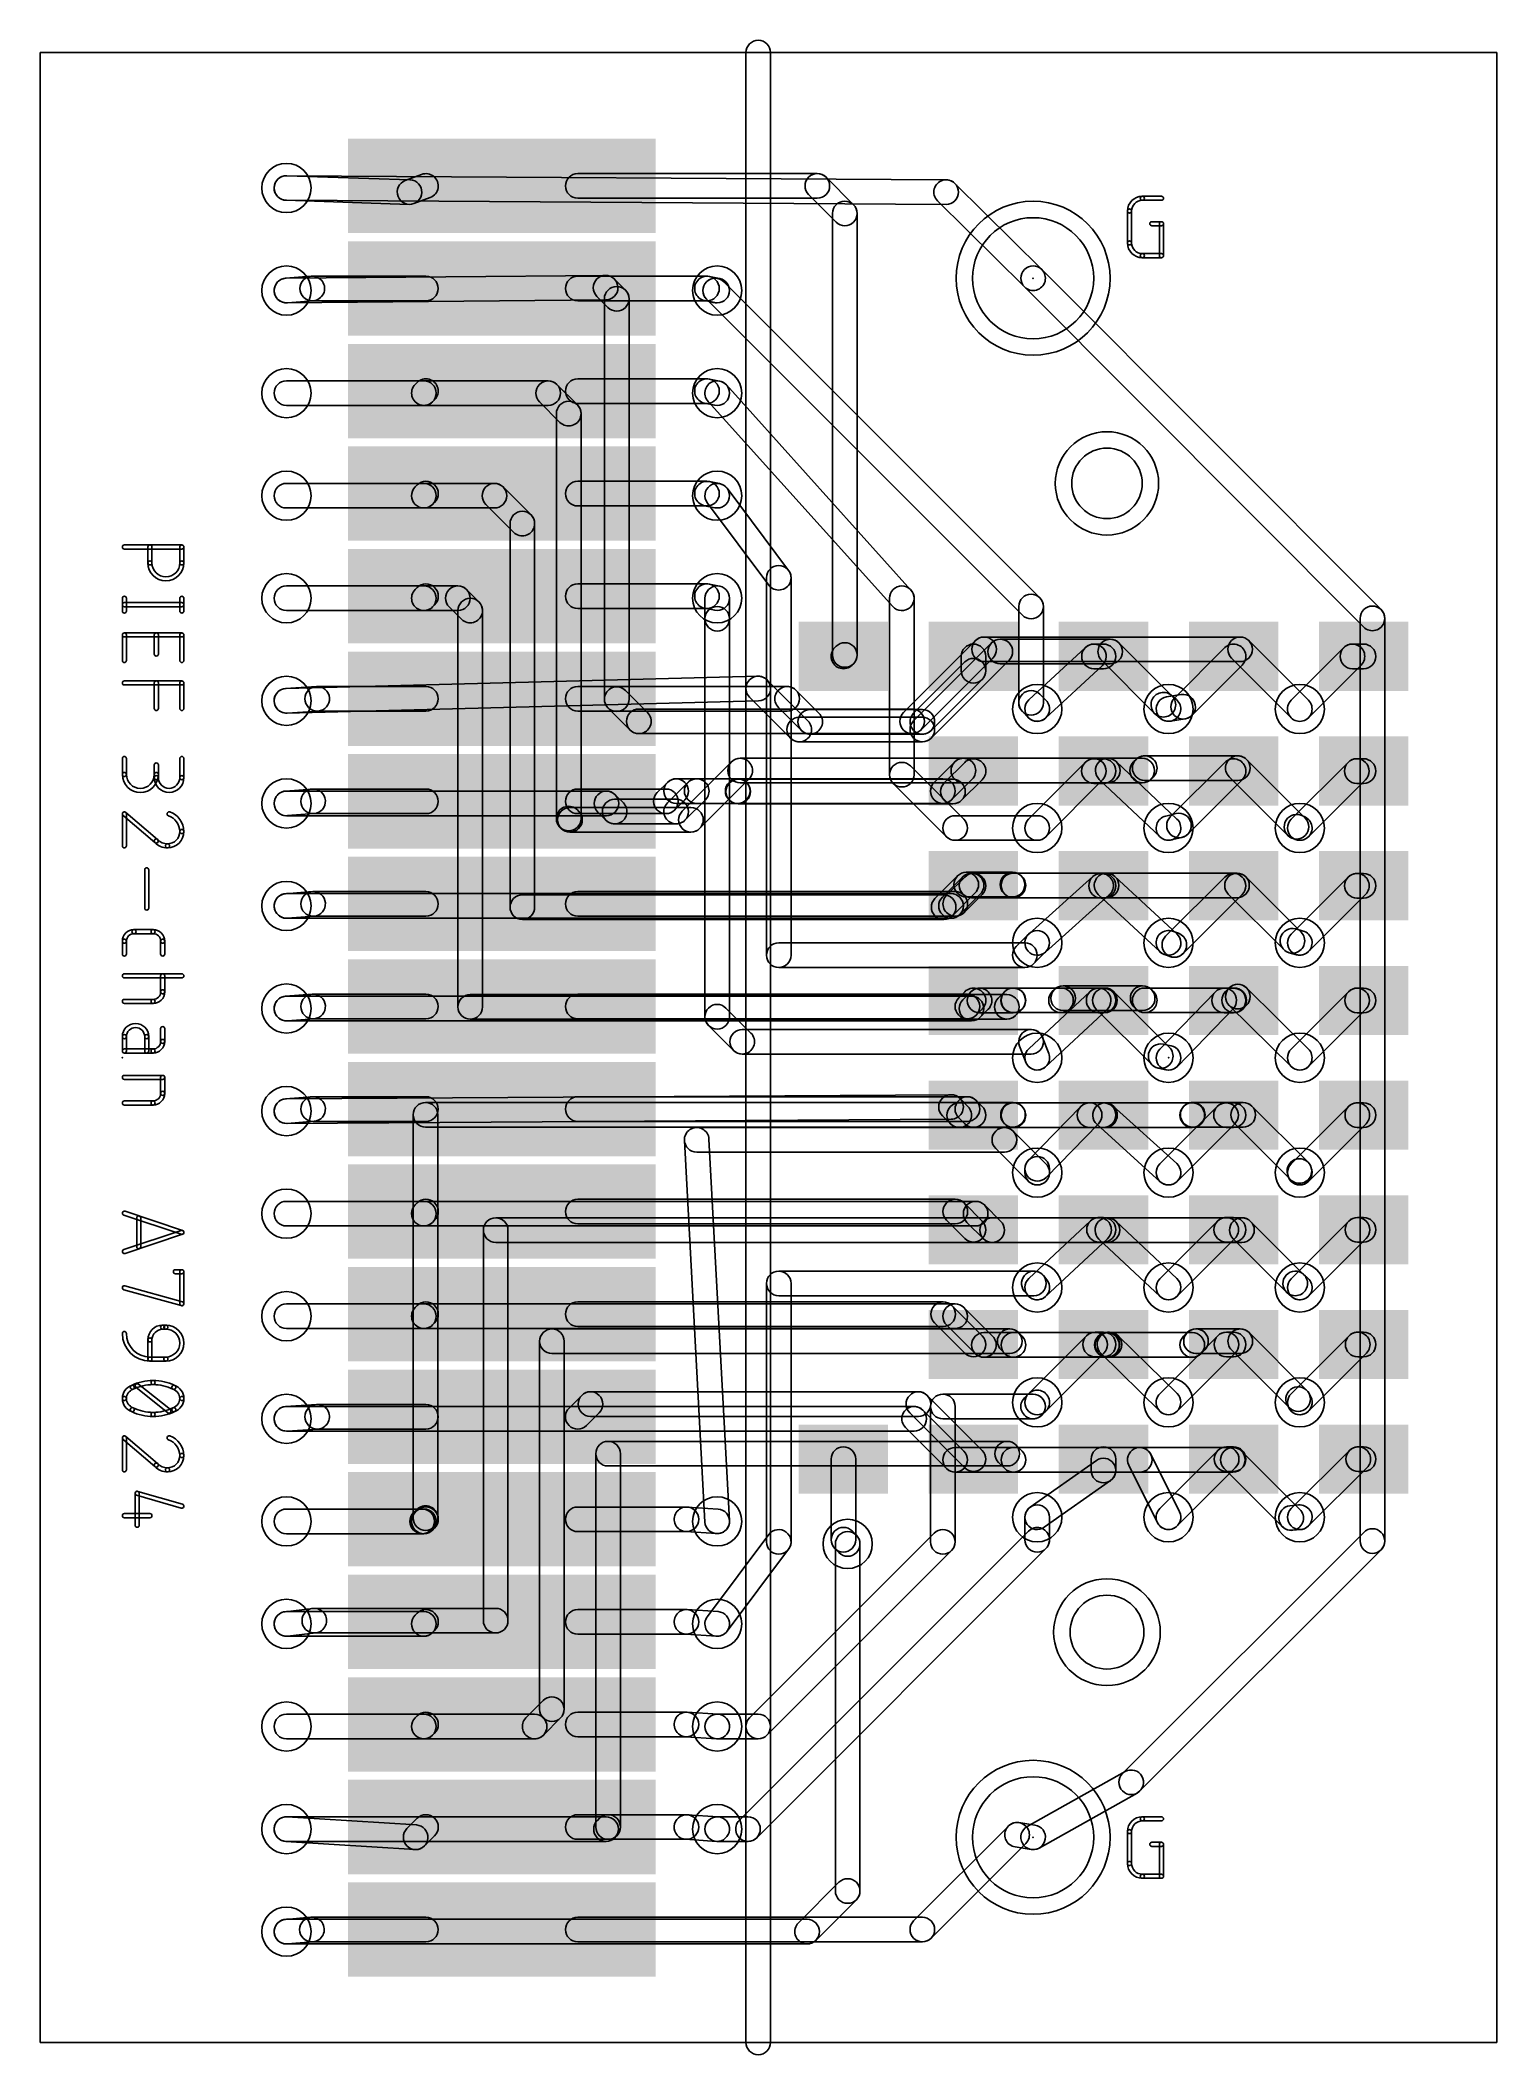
# Model space of a CAD drawing. Extents: x 0 to 9, y -0.1 to 12.4.
import ezdxf

# ---------------------------------------------------------------- set-up
doc = ezdxf.new("R2010")
doc.units = 0
for name, color, linetype in [('1', 12, 'CONTINUOUS'), ('15', 30, 'CONTINUOUS'), ('16', 132, 'CONTINUOUS'), ('17', 110, 'CONTINUOUS'), ('18', 110, 'CONTINUOUS'), ('2', 41, 'CONTINUOUS'), ('20', 31, 'CONTINUOUS'), ('21', 253, 'CONTINUOUS'), ('23', 53, 'CONTINUOUS'), ('29', 253, 'CONTINUOUS')]:
    doc.layers.add(name, color=color, linetype=linetype)

# ---------------------------------------------------------------- blocks, each defined once
blk = doc.blocks.new('RECT')
blk.add_solid([(-0.5, -0.5), (0.5, -0.5), (-0.5, 0.5), (0.5, 0.5)])
blk = doc.blocks.new('ROUNDP')
blk.add_circle((0, 0), 0.5)
blk = doc.blocks.new('ROUNDV')
blk.add_circle((0, 0), 0.5)

msp = doc.modelspace()

# ---------------------------------------------------------------- linework, layer by layer
at = {"layer": '1'}
for points in [[(2.2885, 11.5316), (1.5265, 11.557, 1), (1.5215, 11.4046), (2.2835, 11.3792, 1)], [(2.3608, 11.5648), (2.2592, 11.5267, 1), (2.3128, 11.3841), (2.4144, 11.4222, 1)], [(3.3274, 11.4173), (4.8108, 11.4173, 1), (4.8108, 11.5697), (3.3274, 11.5697, 1)], [(4.7569, 11.4396), (4.9271, 11.2694, 1), (5.0348, 11.3772), (4.8646, 11.5474, 1)], [(4.9047, 11.3233), (4.9047, 8.5894, 1), (5.0571, 8.5894), (5.0571, 11.3233, 1)], [(1.678, 10.9345), (1.518, 10.9218, 1), (1.53, 10.7698), (1.6901, 10.7825, 1)], [(2.3876, 10.9347), (1.684, 10.9347, 1), (1.684, 10.7823), (2.3876, 10.7823, 1)], [(3.3274, 10.7823), (4.1275, 10.7823, 1), (4.1275, 10.9347), (3.3274, 10.9347, 1)], [(4.1126, 10.7838), (4.1761, 10.7711, 1), (4.2059, 10.9205), (4.1424, 10.9332, 1)], [(2.3749, 10.287), (1.524, 10.287, 1), (1.524, 10.1346), (2.3749, 10.1346, 1)], [(2.3337, 10.2774), (2.321, 10.2647, 1), (2.4288, 10.1569), (2.4415, 10.1696, 1)], [(3.3274, 10.1473), (4.1275, 10.1473, 1), (4.1275, 10.2997), (3.3274, 10.2997, 1)], [(4.1126, 10.1488), (4.1761, 10.1361, 1), (4.2059, 10.2855), (4.1424, 10.2982, 1)], [(2.3749, 9.652), (1.524, 9.652, 1), (1.524, 9.4996), (2.3749, 9.4996, 1)], [(2.3337, 9.6424), (2.321, 9.6297, 1), (2.4288, 9.5219), (2.4415, 9.5346, 1)], [(3.3274, 9.5123), (4.1275, 9.5123, 1), (4.1275, 9.6647), (3.3274, 9.6647, 1)], [(4.1126, 9.5138), (4.1761, 9.5011, 1), (4.2059, 9.6505), (4.1424, 9.6632, 1)], [(2.3749, 9.017), (1.524, 9.017, 1), (1.524, 8.8646), (2.3749, 8.8646, 1)], [(2.3337, 9.0074), (2.321, 8.9947, 1), (2.4288, 8.8869), (2.4415, 8.8996, 1)], [(3.3274, 8.8773), (4.1275, 8.8773, 1), (4.1275, 9.0297), (3.3274, 9.0297, 1)], [(4.1126, 8.8788), (4.1761, 8.8661, 1), (4.2059, 9.0155), (4.1424, 9.0282, 1)], [(4.9271, 8.6433), (4.9186, 8.6349, 1), (5.0264, 8.5271), (5.0348, 8.5356, 1)], [(5.8537, 8.4923), (5.8537, 8.581, 1), (5.7013, 8.581), (5.7013, 8.4923, 1)], [(6.224, 8.1991), (6.5754, 8.5251, 1), (6.4718, 8.6369), (6.1204, 8.3109, 1)], [(6.5236, 8.5048), (6.5825, 8.5048, 1), (6.5825, 8.6572), (6.5236, 8.6572, 1)], [(7.1294, 8.2152), (7.4414, 8.5271, 1), (7.3336, 8.6349), (7.0217, 8.3229, 1)], [(7.8517, 8.2011), (8.1777, 8.5271, 1), (8.0699, 8.6349), (7.7439, 8.3089, 1)], [(8.1238, 8.5048), (8.1925, 8.5048, 1), (8.1925, 8.6572), (8.1238, 8.6572, 1)], [(5.5149, 8.1219), (5.8314, 8.4384, 1), (5.7236, 8.5462), (5.4071, 8.2297, 1)], [(1.7094, 8.3945), (1.5189, 8.3818, 1), (1.5291, 8.2298), (1.7196, 8.2425, 1)], [(2.3876, 8.3947), (1.7145, 8.3947, 1), (1.7145, 8.2423), (2.3876, 8.2423, 1)], [(3.3274, 8.2423), (4.6242, 8.2423, 1), (4.6242, 8.3947), (3.3274, 8.3947, 1)], [(4.5703, 8.2646), (4.713, 8.1219, 1), (4.8208, 8.2297), (4.6781, 8.3724, 1)], [(4.7669, 8.0996), (5.461, 8.0996, 1), (5.461, 8.252), (4.7669, 8.252, 1)], [(6.9967, 8.1797), (7.0872, 8.1937, 1), (7.0639, 8.3443), (6.9733, 8.3303, 1)], [(5.7236, 7.9249), (5.5966, 7.7979, 1), (5.7044, 7.6901), (5.8314, 7.8171, 1)], [(6.2262, 7.4646), (6.5771, 7.8172, 1), (6.4691, 7.9248), (6.1182, 7.5722, 1)], [(6.5231, 7.7948), (6.5825, 7.7948, 1), (6.5825, 7.9472), (6.5231, 7.9472, 1)], [(7.104, 7.4798), (7.4414, 7.8171, 1), (7.3336, 7.9249), (6.9963, 7.5875, 1)], [(7.8517, 7.4645), (8.2043, 7.8171, 1), (8.0965, 7.9249), (7.7439, 7.5723, 1)], [(8.1504, 7.7948), (8.1925, 7.7948, 1), (8.1925, 7.9472), (8.1504, 7.9472, 1)], [(1.6833, 7.7595), (1.5182, 7.7468, 1), (1.5298, 7.5948), (1.6949, 7.6075, 1)], [(2.3876, 7.7597), (1.6891, 7.7597, 1), (1.6891, 7.6073), (2.3876, 7.6073, 1)], [(3.8735, 7.7597), (3.3274, 7.7597, 1), (3.3274, 7.6073), (3.8735, 7.6073, 1)], [(3.8831, 7.8009), (3.8196, 7.7374, 1), (3.9274, 7.6296), (3.9909, 7.6931, 1)], [(4.318, 7.8232), (3.937, 7.8232, 1), (3.937, 7.6708), (4.318, 7.6708, 1)], [(4.3749, 7.7979), (4.3719, 7.8009, 1), (4.2641, 7.6931), (4.2671, 7.6901, 1)], [(5.6505, 7.8202), (4.321, 7.8202, 1), (4.321, 7.6678), (5.6505, 7.6678, 1)], [(7.0024, 7.4442), (7.0675, 7.4594, 1), (7.0328, 7.6078), (6.9676, 7.5926, 1)], [(5.7236, 7.2149), (5.6111, 7.1024, 1), (5.7189, 6.9946), (5.8314, 7.1071, 1)], [(6.223, 6.7504), (6.6184, 7.1042, 1), (6.5168, 7.2178), (6.1214, 6.864, 1)], [(6.5676, 7.0848), (6.5825, 7.0848, 1), (6.5825, 7.2372), (6.5676, 7.2372, 1)], [(7.0749, 6.7406), (7.4414, 7.1071, 1), (7.3336, 7.2149), (6.9671, 6.8484, 1)], [(7.8517, 6.7533), (8.2055, 7.1071, 1), (8.0977, 7.2149), (7.7439, 6.8611, 1)], [(8.1516, 7.0848), (8.1925, 7.0848, 1), (8.1925, 7.2372), (8.1516, 7.2372, 1)], [(1.6833, 7.1245), (1.5182, 7.1118, 1), (1.5298, 6.9598), (1.6949, 6.9725, 1)], [(2.3876, 7.1247), (1.6891, 7.1247, 1), (1.6891, 6.9723), (2.3876, 6.9723, 1)], [(5.665, 7.1247), (3.3274, 7.1247, 1), (3.3274, 6.9723), (5.665, 6.9723, 1)], [(6.9596, 6.7353), (6.9956, 6.7226, 1), (7.0464, 6.8664), (7.0104, 6.8791, 1)], [(1.6833, 6.4895), (1.5182, 6.4768, 1), (1.5298, 6.3248), (1.6949, 6.3375, 1)], [(2.3876, 6.4897), (1.6891, 6.4897, 1), (1.6891, 6.3373), (2.3876, 6.3373, 1)], [(3.3274, 6.3373), (5.74, 6.3373, 1), (5.74, 6.4897), (3.3274, 6.4897, 1)], [(5.7939, 6.3596), (5.8314, 6.3971, 1), (5.7236, 6.5049), (5.6861, 6.4674, 1)], [(6.2242, 6.0403), (6.6046, 6.3953, 1), (6.5006, 6.5067), (6.1202, 6.1517, 1)], [(6.5526, 6.3748), (6.5825, 6.3748, 1), (6.5825, 6.5272), (6.5526, 6.5272, 1)], [(7.0397, 6.0429), (7.3845, 6.3979, 1), (7.2752, 6.5041), (6.9303, 6.1491, 1)], [(7.3298, 6.3748), (7.3875, 6.3748, 1), (7.3875, 6.5272), (7.3298, 6.5272, 1)], [(7.8517, 6.0421), (8.2067, 6.3971, 1), (8.0989, 6.5049), (7.7439, 6.1499, 1)], [(8.1528, 6.3748), (8.1925, 6.3748, 1), (8.1925, 6.5272), (8.1528, 6.5272, 1)], [(1.6833, 5.8545), (1.5182, 5.8418, 1), (1.5298, 5.6898), (1.6949, 5.7025, 1)], [(2.3876, 5.8547), (1.6891, 5.8547, 1), (1.6891, 5.7023), (2.3876, 5.7023, 1)], [(3.3274, 5.7023), (5.74, 5.7023, 1), (5.74, 5.8547), (3.3274, 5.8547, 1)], [(5.6861, 5.7246), (5.7236, 5.6871, 1), (5.8314, 5.7949), (5.7939, 5.8324, 1)], [(6.4421, 5.7942), (6.1177, 5.4617, 1), (6.2267, 5.3552), (6.5512, 5.6878, 1)], [(6.4967, 5.6648), (6.5825, 5.6648, 1), (6.5825, 5.8172), (6.4967, 5.8172, 1)], [(7.0389, 5.3309), (7.3951, 5.6871, 1), (7.2873, 5.7949), (6.9311, 5.4387, 1)], [(7.3412, 5.6648), (7.3875, 5.6648, 1), (7.3875, 5.8172), (7.3412, 5.8172, 1)], [(7.8517, 5.3309), (8.2079, 5.6871, 1), (8.1001, 5.7949), (7.7439, 5.4387, 1)], [(8.154, 5.6648), (8.1925, 5.6648, 1), (8.1925, 5.8172), (8.154, 5.8172, 1)], [(6.2484, 5.3848), (6.2484, 5.4085, 1), (6.096, 5.4085), (6.096, 5.3848, 1)], [(2.3749, 5.207), (1.524, 5.207, 1), (1.524, 5.0546), (2.3749, 5.0546, 1)], [(2.3337, 5.1974), (2.321, 5.1847, 1), (2.4288, 5.0769), (2.4415, 5.0896, 1)], [(5.665, 5.2197), (3.3274, 5.2197, 1), (3.3274, 5.0673), (5.665, 5.0673, 1)], [(5.8314, 5.0849), (5.7189, 5.1974, 1), (5.6111, 5.0896), (5.7236, 4.9771, 1)], [(6.2242, 4.6179), (6.607, 4.9753, 1), (6.503, 5.0867), (6.1202, 4.7293, 1)], [(6.555, 4.9548), (6.5825, 4.9548, 1), (6.5825, 5.1072), (6.555, 5.1072, 1)], [(7.0389, 4.6197), (7.3963, 4.9771, 1), (7.2885, 5.0849), (6.9311, 4.7275, 1)], [(7.3424, 4.9548), (7.3875, 4.9548, 1), (7.3875, 5.1072), (7.3424, 5.1072, 1)], [(7.8517, 4.6197), (8.2091, 4.9771, 1), (8.1013, 5.0849), (7.7439, 4.7275, 1)], [(8.1552, 4.9548), (8.1925, 4.9548, 1), (8.1925, 5.1072), (8.1552, 5.1072, 1)], [(2.3749, 4.572), (1.524, 4.572, 1), (1.524, 4.4196), (2.3749, 4.4196, 1)], [(2.3337, 4.5624), (2.321, 4.5497, 1), (2.4288, 4.4419), (2.4415, 4.4546, 1)], [(3.3274, 4.4323), (5.59, 4.4323, 1), (5.59, 4.5847), (3.3274, 4.5847, 1)], [(5.5361, 4.4546), (5.7236, 4.2671, 1), (5.8314, 4.3749), (5.6439, 4.5624, 1)], [(6.2261, 3.9085), (6.5847, 4.2671, 1), (6.4769, 4.3749), (6.1183, 4.0163, 1)], [(6.5308, 4.2448), (6.5825, 4.2448, 1), (6.5825, 4.3972), (6.5308, 4.3972, 1)], [(7.0389, 3.9085), (7.3975, 4.2671, 1), (7.2897, 4.3749), (6.9311, 4.0163, 1)], [(7.3436, 4.2448), (7.3875, 4.2448, 1), (7.3875, 4.3972), (7.3436, 4.3972, 1)], [(7.8517, 3.9085), (8.2103, 4.2671, 1), (8.1025, 4.3749), (7.7439, 4.0163, 1)], [(8.1564, 4.2448), (8.1925, 4.2448, 1), (8.1925, 4.3972), (8.1564, 4.3972, 1)], [(3.3813, 3.8196), (3.4599, 3.8982, 1), (3.3521, 4.006), (3.2735, 3.9274, 1)], [(5.4364, 4.0283), (3.406, 4.0283, 1), (3.406, 3.8759), (5.4364, 3.8759, 1)], [(5.3825, 3.8982), (5.7236, 3.5571, 1), (5.8314, 3.6649), (5.4903, 4.006, 1)], [(1.7094, 3.9495), (1.5189, 3.9368, 1), (1.5291, 3.7848), (1.7196, 3.7975, 1)], [(2.3876, 3.9497), (1.7145, 3.9497, 1), (1.7145, 3.7973), (2.3876, 3.7973, 1)], [(5.0487, 3.1123), (5.0487, 3.611, 1), (4.8963, 3.611), (4.8963, 3.1123, 1)], [(6.2161, 3.1889), (6.6264, 3.4786, 1), (6.5386, 3.6031), (6.1283, 3.3135, 1)], [(6.6587, 3.5409), (6.6587, 3.611, 1), (6.5063, 3.611), (6.5063, 3.5409, 1)], [(7.0389, 3.1973), (7.3987, 3.5571, 1), (7.2909, 3.6649), (6.9311, 3.3051, 1)], [(7.3448, 3.5348), (7.3875, 3.5348, 1), (7.3875, 3.6872), (7.3448, 3.6872, 1)], [(7.8515, 3.1971), (8.2138, 3.5569, 1), (8.1064, 3.6651), (7.7441, 3.3053, 1)], [(8.1601, 3.5348), (8.1925, 3.5348, 1), (8.1925, 3.6872), (8.1601, 3.6872, 1)], [(2.3749, 3.302), (1.524, 3.302, 1), (1.524, 3.1496), (2.3749, 3.1496, 1)], [(2.3337, 3.2924), (2.321, 3.2797, 1), (2.4288, 3.1719), (2.4415, 3.1846, 1)], [(3.3274, 3.1623), (4.0005, 3.1623, 1), (4.0005, 3.3147), (3.3274, 3.3147, 1)], [(3.9954, 3.1625), (4.1859, 3.1498, 1), (4.1961, 3.3018), (4.0056, 3.3145, 1)], [(5.0526, 3.14), (5.0264, 3.1662, 1), (4.9186, 3.0584), (4.9448, 3.0322, 1)], [(2.3749, 2.667), (1.524, 2.667, 1), (1.524, 2.5146), (2.3749, 2.5146, 1)], [(2.3337, 2.6574), (2.321, 2.6447, 1), (2.4288, 2.5369), (2.4415, 2.5496, 1)], [(3.3274, 2.5273), (4.0005, 2.5273, 1), (4.0005, 2.6797), (3.3274, 2.6797, 1)], [(3.9954, 2.5275), (4.1859, 2.5148, 1), (4.1961, 2.6668), (4.0056, 2.6795, 1)], [(2.3749, 2.032), (1.524, 2.032, 1), (1.524, 1.8796), (2.3749, 1.8796, 1)], [(2.3337, 2.0224), (2.321, 2.0097, 1), (2.4288, 1.9019), (2.4415, 1.9146, 1)], [(3.3274, 1.8923), (4.0005, 1.8923, 1), (4.0005, 2.0447), (3.3274, 2.0447, 1)], [(3.9954, 1.8925), (4.1859, 1.8798, 1), (4.1961, 2.0318), (4.0056, 2.0445, 1)], [(2.3289, 1.346), (1.5288, 1.3968, 1), (1.5192, 1.2448), (2.3193, 1.194, 1)], [(2.3337, 1.3874), (2.2702, 1.3239, 1), (2.378, 1.2161), (2.4415, 1.2796, 1)], [(3.3274, 1.2573), (4.0005, 1.2573, 1), (4.0005, 1.4097), (3.3274, 1.4097, 1)], [(3.9954, 1.2575), (4.1859, 1.2448, 1), (4.1961, 1.3968), (4.0056, 1.4095, 1)], [(5.5149, 0.6446), (6.1016, 1.2314, 1), (5.9939, 1.3391), (5.4071, 0.7524, 1)], [(6.0362, 1.2099), (6.1352, 1.1947, 1), (6.1584, 1.3453), (6.0593, 1.3606, 1)], [(1.6754, 0.7745), (1.5179, 0.7618, 1), (1.5301, 0.6098), (1.6876, 0.6225, 1)], [(2.3876, 0.7747), (1.6815, 0.7747, 1), (1.6815, 0.6223), (2.3876, 0.6223, 1)], [(3.3274, 0.6223), (5.461, 0.6223, 1), (5.461, 0.7747), (3.3274, 0.7747, 1)]]:
    msp.add_lwpolyline(points, format="xyb", close=True, dxfattribs=at)
at = {"layer": '15'}
for points in [[(5.5149, 8.0741), (5.9975, 8.5567, 1), (5.8897, 8.6645), (5.4071, 8.1819, 1)], [(5.9436, 8.5344), (6.6243, 8.5344, 1), (6.6243, 8.6868), (5.9436, 8.6868, 1)], [(6.5704, 8.5567), (6.8993, 8.2279, 1), (7.0071, 8.3356), (6.6782, 8.6645, 1)], [(1.526, 8.2296), (4.447, 8.3058, 1), (4.443, 8.4582), (1.522, 8.382, 1)], [(4.3911, 8.3281), (4.6451, 8.0741, 1), (4.7529, 8.1819), (4.4989, 8.4359, 1)], [(6.9042, 8.2234), (6.936, 8.1967, 1), (7.034, 8.3133), (7.0022, 8.3401, 1)], [(4.699, 8.0518), (5.461, 8.0518, 1), (5.461, 8.2042), (4.699, 8.2042, 1)], [(5.6419, 7.6931), (5.7689, 7.8201, 1), (5.6611, 7.9279), (5.5341, 7.8009, 1)], [(5.715, 7.7978), (6.6091, 7.7978, 1), (6.6091, 7.9502), (5.715, 7.9502, 1)], [(6.5567, 7.8186), (6.9326, 7.463, 1), (7.0374, 7.5738), (6.6614, 7.9294, 1)], [(1.524, 7.5946), (3.5052, 7.5946, 1), (3.5052, 7.747), (1.524, 7.747, 1)], [(3.4513, 7.6169), (3.5021, 7.5661, 1), (3.6099, 7.6739), (3.5591, 7.7247, 1)], [(3.9909, 7.5661), (4.1179, 7.6931, 1), (4.0101, 7.8009), (3.8831, 7.6739, 1)], [(4.064, 7.6708), (5.588, 7.6708, 1), (5.588, 7.8232), (4.064, 7.8232, 1)], [(3.556, 7.5438), (3.937, 7.5438, 1), (3.937, 7.6962), (3.556, 7.6962, 1)], [(5.6927, 6.9819), (5.8197, 7.1089, 1), (5.7119, 7.2167), (5.5849, 7.0897, 1)], [(5.7658, 7.0866), (6.6015, 7.0866, 1), (6.6015, 7.239), (5.7658, 7.239, 1)], [(6.5497, 7.1069), (6.9332, 6.7513, 1), (7.0368, 6.8631), (6.6533, 7.2187, 1)], [(1.524, 6.9596), (5.6388, 6.9596, 1), (5.6388, 7.112), (1.524, 7.112, 1)], [(5.8197, 6.3469), (5.8692, 6.3964, 1), (5.7614, 6.5042), (5.7119, 6.4547, 1)], [(5.8153, 6.3741), (6.0236, 6.3741, 1), (6.0236, 6.5265), (5.8153, 6.5265, 1)], [(6.0775, 6.3964), (6.0788, 6.3977, 1), (5.971, 6.5055), (5.9697, 6.5042, 1)], [(6.0249, 6.3754), (6.5913, 6.3754, 1), (6.5913, 6.5278), (6.0249, 6.5278, 1)], [(6.5374, 6.3977), (6.8829, 6.0523, 1), (6.9906, 6.16), (6.6452, 6.5055, 1)], [(1.524, 6.3246), (5.7658, 6.3246, 1), (5.7658, 6.477), (1.524, 6.477, 1)], [(6.921, 6.0316), (6.9693, 6.0214, 1), (7.0007, 6.1706), (6.9524, 6.1807, 1)], [(1.5245, 5.6896), (5.6393, 5.715, 1), (5.6383, 5.8674), (1.5235, 5.842, 1)], [(5.5849, 5.7373), (5.6357, 5.6865, 1), (5.7435, 5.7943), (5.6927, 5.8451, 1)], [(5.6896, 5.6642), (6.5917, 5.6642, 1), (6.5917, 5.8166), (5.6896, 5.8166, 1)], [(6.5406, 5.6839), (6.9339, 5.3283, 1), (7.0361, 5.4413), (6.6428, 5.7969, 1)], [(1.524, 5.0546), (5.7912, 5.0546, 1), (5.7912, 5.207), (1.524, 5.207, 1)], [(5.7373, 5.0769), (5.8389, 4.9753, 1), (5.9467, 5.0831), (5.8451, 5.1847, 1)], [(5.8928, 4.953), (6.6065, 4.953, 1), (6.6065, 5.1054), (5.8928, 5.1054, 1)], [(6.5544, 4.9737), (6.9328, 4.6181, 1), (7.0372, 4.7291), (6.6587, 5.0847, 1)], [(1.524, 4.4196), (5.6642, 4.4196, 1), (5.6642, 4.572), (1.524, 4.572, 1)], [(5.6103, 4.4419), (5.7881, 4.2641, 1), (5.8959, 4.3719), (5.7181, 4.5497, 1)], [(5.842, 4.2418), (6.604, 4.2418, 1), (6.604, 4.3942), (5.842, 4.3942, 1)], [(6.6579, 4.2641), (6.6604, 4.2667, 1), (6.5527, 4.3744), (6.5501, 4.3719, 1)], [(6.6065, 4.2443), (6.6192, 4.2443, 1), (6.6192, 4.3967), (6.6065, 4.3967, 1)], [(6.5659, 4.2661), (6.9317, 3.908, 1), (7.0383, 4.0168), (6.6726, 4.375, 1)], [(1.524, 3.7846), (5.4102, 3.7846, 1), (5.4102, 3.937), (1.524, 3.937, 1)], [(5.3563, 3.8069), (5.6103, 3.5529, 1), (5.7181, 3.6607), (5.4641, 3.9147, 1)], [(5.6642, 3.5306), (6.8072, 3.5306, 1), (6.8072, 3.683), (5.6642, 3.683, 1)], [(6.739, 3.5727), (6.9168, 3.2171, 1), (7.0532, 3.2853), (6.8754, 3.6409, 1)]]:
    msp.add_lwpolyline(points, format="xyb", close=True, dxfattribs=at)
at = {"layer": '16'}
for points in [[(1.5235, 11.4046), (5.6078, 11.3792, 1), (5.6088, 11.5316), (1.5245, 11.557, 1)], [(5.5547, 11.4013), (6.0932, 10.8679, 1), (6.2004, 10.9761), (5.6619, 11.5095, 1)], [(6.0929, 10.8682), (8.1934, 8.7625, 1), (8.3013, 8.8702), (6.2007, 10.9758, 1)], [(1.5247, 10.7696), (3.5008, 10.7874, 1), (3.4994, 10.9398), (1.5233, 10.922, 1)], [(3.4462, 10.8097), (3.5148, 10.7411, 1), (3.6226, 10.8489), (3.554, 10.9175, 1)], [(3.4925, 10.795), (3.4925, 8.316, 1), (3.6449, 8.316), (3.6449, 10.795, 1)], [(1.524, 10.1346), (3.1445, 10.1346, 1), (3.1445, 10.287), (1.524, 10.287, 1)], [(3.0906, 10.1569), (3.2176, 10.0299, 1), (3.3254, 10.1377), (3.1984, 10.2647, 1)], [(3.1953, 10.0838), (3.1953, 7.5768, 1), (3.3477, 7.5768), (3.3477, 10.0838, 1)], [(1.524, 9.4996), (2.8118, 9.4996, 1), (2.8118, 9.652), (1.524, 9.652, 1)], [(2.7579, 9.5219), (2.9306, 9.3492, 1), (3.0384, 9.457), (2.8657, 9.6297, 1)], [(2.9083, 9.4031), (2.9083, 7.0282, 1), (3.0607, 7.0282), (3.0607, 9.4031, 1)], [(1.524, 8.8646), (2.5857, 8.8646, 1), (2.5857, 9.017), (1.524, 9.017, 1)], [(2.5318, 8.8869), (2.608, 8.8107, 1), (2.7158, 8.9185), (2.6396, 8.9947, 1)], [(2.5857, 8.8646), (2.5857, 6.411, 1), (2.7381, 6.411), (2.7381, 8.8646, 1)], [(8.1712, 8.8163), (8.1712, 3.1039, 1), (8.3236, 3.1039), (8.3236, 8.8163, 1)], [(5.4514, 8.1249), (5.8972, 8.5708, 1), (5.7895, 8.6785), (5.3436, 8.2327, 1)], [(5.8433, 8.5484), (7.4282, 8.5484, 1), (7.4282, 8.7008), (5.8433, 8.7008, 1)], [(7.3743, 8.5708), (7.7439, 8.2011, 1), (7.8517, 8.3089), (7.482, 8.6785, 1)], [(3.5148, 8.2621), (3.652, 8.1249, 1), (3.7597, 8.2327), (3.6226, 8.3698, 1)], [(3.7059, 8.1026), (5.3975, 8.1026, 1), (5.3975, 8.255), (3.7059, 8.255, 1)], [(4.0823, 7.5153), (4.3871, 7.8201, 1), (4.2794, 7.9279), (3.9746, 7.6231, 1)], [(4.3332, 7.7978), (6.8225, 7.7978, 1), (6.8225, 7.9502), (4.3332, 7.9502, 1)], [(6.8763, 7.8201), (6.8916, 7.8354, 1), (6.7838, 7.9431), (6.7686, 7.9279, 1)], [(6.8377, 7.813), (7.4143, 7.813, 1), (7.4143, 7.9654), (6.8377, 7.9654, 1)], [(7.3604, 7.8354), (7.7236, 7.4721, 1), (7.8314, 7.5799), (7.4681, 7.9431, 1)], [(3.2176, 7.5229), (3.2253, 7.5153, 1), (3.333, 7.6231), (3.3254, 7.6307, 1)], [(3.2791, 7.493), (4.0284, 7.493, 1), (4.0284, 7.6454), (3.2791, 7.6454, 1)], [(7.7507, 7.4547), (7.771, 7.4471, 1), (7.8246, 7.5897), (7.8042, 7.5974, 1)], [(5.647, 6.9743), (5.7867, 7.114, 1), (5.6789, 7.2218), (5.5392, 7.0821, 1)], [(5.7328, 7.0917), (6.0198, 7.0917, 1), (6.0198, 7.2441), (5.7328, 7.2441, 1)], [(5.9659, 7.114), (5.971, 7.1089, 1), (6.0788, 7.2167), (6.0737, 7.2218, 1)], [(6.0249, 7.0866), (7.4092, 7.0866, 1), (7.4092, 7.239), (6.0249, 7.239, 1)], [(7.3553, 7.1089), (7.6982, 6.766, 1), (7.806, 6.8738), (7.4631, 7.2167, 1)], [(2.9845, 6.952), (5.5931, 6.952, 1), (5.5931, 7.1044), (2.9845, 7.1044, 1)], [(7.7317, 6.7465), (7.7774, 6.7338, 1), (7.8182, 6.8806), (7.7725, 6.8933, 1)], [(2.6619, 6.3348), (5.9843, 6.3348, 1), (5.9843, 6.4872), (2.6619, 6.4872, 1)], [(6.0381, 6.3571), (6.0788, 6.3977, 1), (5.971, 6.5055), (5.9304, 6.4648, 1)], [(6.0249, 6.3754), (6.3195, 6.3754, 1), (6.3195, 6.5278), (6.0249, 6.5278, 1)], [(6.3734, 6.3977), (6.3861, 6.4104, 1), (6.2783, 6.5182), (6.2656, 6.5055, 1)], [(6.3322, 6.3881), (6.825, 6.3881, 1), (6.825, 6.5405), (6.3322, 6.5405, 1)], [(6.7711, 6.4104), (6.7838, 6.3977, 1), (6.8916, 6.5055), (6.8789, 6.5182, 1)], [(6.8377, 6.3754), (7.3914, 6.3754, 1), (7.3914, 6.5278), (6.8377, 6.5278, 1)], [(7.4453, 6.3977), (7.4681, 6.4206, 1), (7.3604, 6.5283), (7.3375, 6.5055, 1)], [(7.3607, 6.4202), (7.7443, 6.0418, 1), (7.8513, 6.1502), (7.4678, 6.5287, 1)], [(7.4143, 6.3983), (7.4143, 6.3983, 1), (7.4143, 6.5507), (7.4143, 6.5507, 1)], [(2.4613, 3.2461), (2.4613, 5.7429, 1), (2.3089, 5.7429), (2.3089, 3.2461, 1)], [(2.3851, 5.6667), (6.0224, 5.6667, 1), (6.0224, 5.8191), (2.3851, 5.8191, 1)], [(5.9685, 5.6891), (5.971, 5.6865, 1), (6.0788, 5.7943), (6.0762, 5.7968, 1)], [(6.0249, 5.6642), (7.1323, 5.6642, 1), (7.1323, 5.8166), (6.0249, 5.8166, 1)], [(7.1862, 5.6865), (7.1887, 5.6891, 1), (7.081, 5.7968), (7.0784, 5.7943, 1)], [(7.1348, 5.6667), (7.4473, 5.6667, 1), (7.4473, 5.8191), (7.1348, 5.8191, 1)], [(7.3934, 5.6891), (7.7414, 5.3411, 1), (7.8491, 5.4488), (7.5012, 5.7968, 1)], [(7.7213, 5.3765), (7.7239, 5.3663, 1), (7.8717, 5.4033), (7.8692, 5.4134, 1)], [(2.8956, 2.6111), (2.8956, 5.0292, 1), (2.7432, 5.0292), (2.7432, 2.6111, 1)], [(2.8194, 4.953), (7.4397, 4.953, 1), (7.4397, 5.1054), (2.8194, 5.1054, 1)], [(7.3858, 4.9753), (7.716, 4.6451, 1), (7.8237, 4.7529), (7.4935, 5.0831, 1)], [(7.7186, 4.6426), (7.7465, 4.6172, 1), (7.8491, 4.73), (7.8211, 4.7554, 1)], [(3.2436, 2.0625), (3.2436, 4.3409, 1), (3.0912, 4.3409), (3.0912, 2.0625, 1)], [(3.1674, 4.2647), (6.002, 4.2647, 1), (6.002, 4.4171), (3.1674, 4.4171, 1)], [(5.9482, 4.287), (5.971, 4.2641, 1), (6.0788, 4.3719), (6.0559, 4.3947, 1)], [(6.0249, 4.2418), (7.1323, 4.2418, 1), (7.1323, 4.3942), (6.0249, 4.3942, 1)], [(7.1862, 4.2641), (7.209, 4.287, 1), (7.1013, 4.3947), (7.0784, 4.3719, 1)], [(7.1552, 4.2647), (7.4295, 4.2647, 1), (7.4295, 4.4171), (7.1552, 4.4171, 1)], [(7.3756, 4.287), (7.7338, 3.9288, 1), (7.8415, 4.0366), (7.4834, 4.3947, 1)], [(7.7195, 3.9486), (7.7296, 3.9283, 1), (7.866, 3.9965), (7.8558, 4.0168, 1)], [(3.5916, 1.3335), (3.5916, 3.6449, 1), (3.4392, 3.6449), (3.4392, 1.3335, 1)], [(3.5154, 3.5687), (5.9868, 3.5687, 1), (5.9868, 3.7211), (3.5154, 3.7211, 1)], [(5.9329, 3.591), (5.971, 3.5529, 1), (6.0788, 3.6607), (6.0407, 3.6988, 1)], [(6.0249, 3.5306), (7.3838, 3.5306, 1), (7.3838, 3.683), (6.0249, 3.683, 1)], [(7.3299, 3.5529), (7.6906, 3.1922, 1), (7.7983, 3.3), (7.4377, 3.6607, 1)], [(1.524, 3.1496), (2.3647, 3.1496, 1), (2.3647, 3.302), (1.524, 3.302, 1)], [(2.4186, 3.1719), (2.4389, 3.1922, 1), (2.3312, 3.3), (2.3109, 3.2797, 1)], [(7.7517, 3.1703), (7.805, 3.1753, 1), (7.7906, 3.3271), (7.7372, 3.322, 1)], [(5.0749, 0.9373), (5.0749, 3.0861, 1), (4.9225, 3.0861), (4.9225, 0.9373, 1)], [(8.1935, 3.1578), (6.7, 1.6642, 1), (6.8077, 1.5565), (8.3013, 3.05, 1)], [(1.5329, 2.5151), (1.7056, 2.5354, 1), (1.6878, 2.6868), (1.5151, 2.6665, 1)], [(1.6967, 2.5349), (2.8194, 2.5349, 1), (2.8194, 2.6873), (1.6967, 2.6873, 1)], [(3.1146, 1.9019), (3.2213, 2.0086, 1), (3.1135, 2.1164), (3.0068, 2.0097, 1)], [(1.524, 1.8796), (3.0607, 1.8796, 1), (3.0607, 2.032), (1.524, 2.032, 1)], [(6.7166, 1.6768), (6.1095, 1.3365, 1), (6.1841, 1.2035), (6.7911, 1.5439, 1)], [(1.524, 1.2446), (3.5027, 1.2446, 1), (3.5027, 1.397), (1.524, 1.397, 1)], [(3.5565, 1.2669), (3.5692, 1.2796, 1), (3.4615, 1.3874), (3.4488, 1.3747, 1)], [(4.8011, 0.6319), (5.0526, 0.8834, 1), (4.9448, 0.9911), (4.6934, 0.7397, 1)], [(1.524, 0.6096), (4.7473, 0.6096, 1), (4.7473, 0.762), (1.524, 0.762, 1)]]:
    msp.add_lwpolyline(points, format="xyb", close=True, dxfattribs=at)
at = {"layer": '2'}
for points in [[(4.191, 10.922), (4.1783, 10.922, 1), (4.1783, 10.7696), (4.191, 10.7696, 1)], [(6.188, 8.9439), (4.2322, 10.8997, 1), (4.1244, 10.7919), (6.0802, 8.8361, 1)], [(4.1344, 10.1598), (5.2774, 8.8898, 1), (5.3906, 8.9918), (4.2476, 10.2618, 1)], [(4.13, 9.5301), (4.511, 9.0221, 1), (4.633, 9.1135), (4.252, 9.6215, 1)], [(4.4958, 9.0678), (4.4958, 6.731, 1), (4.6482, 6.731), (4.6482, 9.0678, 1)], [(4.1148, 8.9408), (4.1148, 8.8138, 1), (4.2672, 8.8138), (4.2672, 8.9408, 1)], [(5.2578, 8.9408), (5.2578, 7.8486, 1), (5.4102, 7.8486), (5.4102, 8.9408, 1)], [(4.1148, 8.8138), (4.1148, 6.35, 1), (4.2672, 6.35), (4.2672, 8.8138, 1)], [(6.2103, 8.2931), (6.2103, 8.89, 1), (6.0579, 8.89), (6.0579, 8.2931, 1)], [(6.2261, 8.3089), (6.188, 8.347, 1), (6.0802, 8.2392), (6.1183, 8.2011, 1)], [(5.7181, 7.5723), (5.3879, 7.9025, 1), (5.2801, 7.7947), (5.6103, 7.4645, 1)], [(5.6642, 7.4422), (6.1722, 7.4422, 1), (6.1722, 7.5946), (5.6642, 7.5946, 1)], [(6.1183, 6.8611), (6.0421, 6.7849, 1), (6.1499, 6.6771), (6.2261, 6.7533, 1)], [(6.096, 6.8072), (4.572, 6.8072, 1), (4.572, 6.6548), (6.096, 6.6548, 1)], [(4.1371, 6.2961), (4.2921, 6.1412, 1), (4.3998, 6.2489), (4.2449, 6.4039, 1)], [(4.3459, 6.1189), (6.1345, 6.1189, 1), (6.1345, 6.2713), (4.3459, 6.2713, 1)], [(6.0633, 6.168), (6.101, 6.0689, 1), (6.2434, 6.1231), (6.2058, 6.2221, 1)], [(4.2671, 3.2299), (4.1401, 5.5921, 1), (3.9879, 5.5839), (4.1149, 3.2217, 1)], [(5.969, 5.6642), (4.064, 5.6642, 1), (4.064, 5.5118), (5.969, 5.5118, 1)], [(5.9151, 5.5341), (6.1183, 5.3309, 1), (6.2261, 5.4387), (6.0229, 5.6419, 1)], [(4.6482, 3.0988), (4.6482, 4.699, 1), (4.4958, 4.699), (4.4958, 3.0988, 1)], [(4.572, 4.6228), (6.1516, 4.6228, 1), (6.1516, 4.7752), (4.572, 4.7752, 1)], [(6.0924, 4.6509), (6.1131, 4.6255, 1), (6.2313, 4.7217), (6.2107, 4.7471, 1)], [(5.6642, 3.0988), (5.6642, 3.937, 1), (5.5118, 3.937), (5.5118, 3.0988, 1)], [(6.1468, 4.0132), (5.588, 4.0132, 1), (5.588, 3.8608), (6.1468, 3.8608, 1)], [(6.1183, 4.0163), (6.0929, 3.9909, 1), (6.2007, 3.8831), (6.2261, 3.9085, 1)], [(6.096, 3.2512), (6.096, 3.1115, 1), (6.2484, 3.1115), (6.2484, 3.2512, 1)], [(4.252, 2.5451), (4.633, 3.0531, 1), (4.511, 3.1445), (4.13, 2.6365, 1)], [(6.1183, 3.1654), (4.3276, 1.3747, 1), (4.4354, 1.2669), (6.2261, 3.0576, 1)], [(5.5341, 3.1527), (4.3911, 2.0097, 1), (4.4989, 1.9019), (5.6419, 3.0449, 1)], [(4.445, 2.032), (4.191, 2.032, 1), (4.191, 1.8796), (4.445, 1.8796, 1)], [(4.191, 1.2446), (4.3815, 1.2446, 1), (4.3815, 1.397), (4.191, 1.397, 1)]]:
    msp.add_lwpolyline(points, format="xyb", close=True, dxfattribs=at)
at = {"layer": '20'}
for p, q in [((9.017, 12.319), (0, 12.319)), ((0, 12.319), (0, 0)), ((9.017, 0), (9.017, 12.319)), ((0, 0), (9.017, 0))]:
    msp.add_line(p, q, dxfattribs=at)
for centre, radius in [((6.604, 9.652), 0.2182), ((6.604, 2.54), 0.2286)]:
    msp.add_circle(centre, radius, dxfattribs=at)
at = {"layer": '21'}
for points in [[(4.5212, 0), (4.5212, 12.319, 1), (4.3688, 12.319), (4.3688, 0, 1)], [(6.8227, 11.4046, 1), (6.8227, 11.43, 0.4142), (6.731, 11.3383, 1), (6.7564, 11.3383, -0.4142)], [(6.7564, 11.1407), (6.7564, 11.3383, 1), (6.731, 11.3383), (6.731, 11.1407, 1)], [(6.8227, 11.4046), (6.9413, 11.4046, 1), (6.9413, 11.43), (6.8227, 11.43, 1)], [(6.882, 11.2466), (6.9413, 11.2466, 1), (6.9413, 11.272), (6.882, 11.272, 1)], [(6.9286, 11.2593), (6.9286, 11.0617, 1), (6.954, 11.0617), (6.954, 11.2593, 1)], [(6.7564, 11.1407, 1), (6.731, 11.1407, 0.4142), (6.8227, 11.049, 1), (6.8227, 11.0744, -0.4142)], [(6.9413, 11.0744), (6.8227, 11.0744, 1), (6.8227, 11.049), (6.9413, 11.049, 1)], [(0.5207, 9.2456), (0.8763, 9.2456, 1), (0.8763, 9.271), (0.5207, 9.271, 1)], [(0.6914, 9.1595), (0.6914, 9.2583, 1), (0.666, 9.2583), (0.666, 9.1595, 1)], [(0.8636, 9.2583), (0.8636, 9.1595, 1), (0.889, 9.1595), (0.889, 9.2583, 1)], [(0.6914, 9.1595, 1), (0.666, 9.1595, 1), (0.889, 9.1595, 1), (0.8636, 9.1595, -1)], [(0.508, 8.9408), (0.508, 8.8618, 1), (0.5334, 8.8618), (0.5334, 8.9408, 1)], [(0.8763, 8.914), (0.5207, 8.914, 1), (0.5207, 8.8886), (0.8763, 8.8886, 1)], [(0.8636, 8.9408), (0.8636, 8.8618, 1), (0.889, 8.8618), (0.889, 8.9408, 1)], [(0.5334, 8.5557), (0.5334, 8.7137, 1), (0.508, 8.7137), (0.508, 8.5557, 1)], [(0.5207, 8.701), (0.8763, 8.701, 1), (0.8763, 8.7264), (0.5207, 8.7264, 1)], [(0.7056, 8.7137), (0.7056, 8.5952, 1), (0.731, 8.5952), (0.731, 8.7137, 1)], [(0.8636, 8.7137), (0.8636, 8.5557, 1), (0.889, 8.5557), (0.889, 8.7137, 1)], [(0.5207, 8.4038), (0.8763, 8.4038, 1), (0.8763, 8.4292), (0.5207, 8.4292, 1)], [(0.7056, 8.4165), (0.7056, 8.2585, 1), (0.731, 8.2585), (0.731, 8.4165, 1)], [(0.8636, 8.4165), (0.8636, 8.2585, 1), (0.889, 8.2585), (0.889, 8.4165, 1)], [(0.508, 7.9485), (0.508, 7.8498, 1), (0.5334, 7.8498), (0.5334, 7.9485, 1)], [(0.5334, 7.8498, 1), (0.508, 7.8498, 1), (0.731, 7.8498, 1), (0.7056, 7.8498, -1)], [(0.731, 7.83), (0.731, 7.909, 1), (0.7056, 7.909), (0.7056, 7.83, 1)], [(0.8636, 7.9485), (0.8636, 7.83, 1), (0.889, 7.83), (0.889, 7.9485, 1)], [(0.731, 7.83, 1), (0.7056, 7.83, 1), (0.889, 7.83, 1), (0.8636, 7.83, -1)], [(0.7265, 7.4474), (0.5289, 7.6153, 1), (0.5125, 7.596), (0.71, 7.428, 1)], [(0.508, 7.6056), (0.508, 7.4081, 1), (0.5334, 7.4081), (0.5334, 7.6056, 1)], [(0.8636, 7.497, 1), (0.889, 7.497, 0.3252), (0.8012, 7.6177, 1), (0.7934, 7.5936, -0.3252)], [(0.7874, 7.4208, 1), (0.7874, 7.3954, 0.4142), (0.889, 7.497, 1), (0.8636, 7.497, -0.4142)], [(0.7274, 7.4465, 1), (0.7091, 7.429, 0.2052), (0.7874, 7.3954, 1), (0.7874, 7.4208, -0.2052)], [(0.6463, 7.2596), (0.6463, 7.0226, 1), (0.6717, 7.0226), (0.6717, 7.2596, 1)], [(0.58, 6.8642, 1), (0.58, 6.8896, 0.4142), (0.508, 6.8176, 1), (0.5334, 6.8176, -0.4142)], [(0.58, 6.8642), (0.6985, 6.8642, 1), (0.6985, 6.8896), (0.58, 6.8896, 1)], [(0.7451, 6.8176, 1), (0.7705, 6.8176, 0.4142), (0.6985, 6.8896, 1), (0.6985, 6.8642, -0.4142)], [(0.5334, 6.7386), (0.5334, 6.8176, 1), (0.508, 6.8176), (0.508, 6.7386, 1)], [(0.7451, 6.8176), (0.7451, 6.7386, 1), (0.7705, 6.7386), (0.7705, 6.8176, 1)], [(0.5207, 6.5902), (0.8763, 6.5902, 1), (0.8763, 6.6156), (0.5207, 6.6156, 1)], [(0.7451, 6.6029), (0.7451, 6.5041, 1), (0.7705, 6.5041), (0.7705, 6.6029, 1)], [(0.6985, 6.4576, 1), (0.6985, 6.4322, 0.4142), (0.7705, 6.5041, 1), (0.7451, 6.5041, -0.4142)], [(0.6985, 6.4576), (0.5207, 6.4576, 1), (0.5207, 6.4322), (0.6985, 6.4322, 1)], [(0.6463, 6.2268, 1), (0.6717, 6.2268, 1), (0.508, 6.2268, 1), (0.5334, 6.2268, -1)], [(0.508, 6.2268), (0.508, 6.1379, 1), (0.5334, 6.1379), (0.5334, 6.2268, 1)], [(0.6717, 6.1379), (0.6717, 6.2268, 1), (0.6463, 6.2268), (0.6463, 6.1379, 1)], [(0.7705, 6.1972), (0.7705, 6.2762, 1), (0.7451, 6.2762), (0.7451, 6.1972, 1)], [(0.5207, 6.1252), (0.6985, 6.1252, 1), (0.6985, 6.1506), (0.5207, 6.1506, 1)], [(0.6985, 6.1506, 1), (0.6985, 6.1252, 0.4142), (0.7705, 6.1972, 1), (0.7451, 6.1971, -0.4142)], [(0.5207, 5.9616), (0.7578, 5.9616, 1), (0.7578, 5.987), (0.5207, 5.987, 1)], [(0.7451, 5.9743), (0.7451, 5.8755, 1), (0.7705, 5.8755), (0.7705, 5.9743, 1)], [(0.6985, 5.8289, 1), (0.6985, 5.8035, 0.4142), (0.7705, 5.8755, 1), (0.7451, 5.8755, -0.4142)], [(0.6985, 5.8289), (0.5207, 5.8289, 1), (0.5207, 5.8035), (0.6985, 5.8035, 1)], [(0.5167, 5.1216), (0.8723, 5.0031, 1), (0.8803, 5.0272), (0.5247, 5.1457, 1)], [(0.6223, 4.9263), (0.6223, 5.1041, 1), (0.5969, 5.1041), (0.5969, 4.9263, 1)], [(0.8723, 5.0272), (0.5167, 4.9087, 1), (0.5247, 4.8846), (0.8803, 5.0031, 1)], [(0.8368, 4.7583), (0.8763, 4.7583, 1), (0.8763, 4.7837), (0.8368, 4.7837, 1)], [(0.8636, 4.771), (0.8636, 4.5735, 1), (0.889, 4.5735), (0.889, 4.771, 1)], [(0.8797, 4.5857), (0.5241, 4.6845, 1), (0.5173, 4.66), (0.8729, 4.5612, 1)], [(0.5334, 4.3886, 1), (0.508, 4.3886, 0.4142), (0.6787, 4.2179, 1), (0.6787, 4.2433, -0.4142)], [(0.7578, 4.4154, 1), (0.7578, 4.4408, 0.4142), (0.666, 4.3491, 1), (0.6914, 4.3491, -0.4142)], [(0.7578, 4.4154), (0.7775, 4.4154, 1), (0.7775, 4.4408), (0.7578, 4.4408, 1)], [(0.7775, 4.2433, 1), (0.7775, 4.2179, 1), (0.7775, 4.4408, 1), (0.7775, 4.4154, -1)], [(0.6914, 4.2306), (0.6914, 4.3491, 1), (0.666, 4.3491), (0.666, 4.2306, 1)], [(0.7775, 4.2433), (0.6787, 4.2433, 1), (0.6787, 4.2179), (0.7775, 4.2179, 1)], [(0.5742, 4.0436, 1), (0.566, 4.0676, 0.3205), (0.508, 3.9865, 1), (0.5334, 3.9865, -0.3205)], [(0.5334, 3.9865, 1), (0.508, 3.9865, 0.3204), (0.566, 3.9053, 1), (0.5742, 3.9293, -0.3204)], [(0.6985, 4.0725, 1), (0.6985, 4.0979, 0.1139), (0.5645, 4.067, 1), (0.5757, 4.0442, -0.1139)], [(0.5918, 4.0556), (0.7893, 3.8975, 1), (0.8052, 3.9174), (0.6077, 4.0754, 1)], [(0.8213, 4.0442, 1), (0.8325, 4.067, 0.1139), (0.6985, 4.0979, 1), (0.6985, 4.0725, -0.1139)], [(0.8636, 3.9865, 1), (0.889, 3.9865, 0.3205), (0.831, 4.0676, 1), (0.8228, 4.0436, -0.3205)], [(0.8228, 3.9293, 1), (0.831, 3.9053, 0.3204), (0.889, 3.9865, 1), (0.8636, 3.9865, -0.3204)], [(0.5757, 3.9287, 1), (0.5645, 3.9059, 0.1139), (0.6985, 3.875, 1), (0.6985, 3.9004, -0.1139)], [(0.6985, 3.9004, 1), (0.6985, 3.875, 0.1139), (0.8325, 3.9059, 1), (0.8213, 3.9287, -0.1139)], [(0.7265, 3.5841), (0.5289, 3.752, 1), (0.5125, 3.7327), (0.71, 3.5647, 1)], [(0.508, 3.7423), (0.508, 3.5448, 1), (0.5334, 3.5448), (0.5334, 3.7423, 1)], [(0.8636, 3.6337, 1), (0.889, 3.6337, 0.3252), (0.8012, 3.7544, 1), (0.7934, 3.7303, -0.3252)], [(0.7874, 3.5575, 1), (0.7874, 3.5321, 0.4142), (0.889, 3.6337, 1), (0.8636, 3.6337, -0.4142)], [(0.7274, 3.5832, 1), (0.7091, 3.5657, 0.2052), (0.7874, 3.5321, 1), (0.7874, 3.5575, -0.2052)], [(0.8798, 3.3326), (0.6032, 3.4117, 1), (0.5962, 3.3872), (0.8728, 3.3082, 1)], [(0.587, 3.3994), (0.587, 3.2019, 1), (0.6124, 3.2019), (0.6124, 3.3994, 1)], [(0.6787, 3.2739), (0.5207, 3.2739, 1), (0.5207, 3.2485), (0.6787, 3.2485, 1)], [(6.8227, 1.3716, 1), (6.8227, 1.397, 0.4142), (6.731, 1.3053, 1), (6.7564, 1.3053, -0.4142)], [(6.8227, 1.3716), (6.9413, 1.3716, 1), (6.9413, 1.397), (6.8227, 1.397, 1)], [(6.7564, 1.1077), (6.7564, 1.3053, 1), (6.731, 1.3053), (6.731, 1.1077, 1)], [(6.882, 1.2136), (6.9413, 1.2136, 1), (6.9413, 1.239), (6.882, 1.239, 1)], [(6.9286, 1.2263), (6.9286, 1.0287, 1), (6.954, 1.0287), (6.954, 1.2263, 1)], [(6.7564, 1.1077, 1), (6.731, 1.1077, 0.4142), (6.8227, 1.016, 1), (6.8227, 1.0414, -0.4142)], [(6.9413, 1.0414), (6.8227, 1.0414, 1), (6.8227, 1.016), (6.9413, 1.016, 1)]]:
    msp.add_lwpolyline(points, format="xyb", close=True, dxfattribs=at)
at = {"layer": '23'}
for p in [(6.1468, 10.922), (0.508, 6.096), (6.985, 6.096), (6.1468, 1.27)]:
    msp.add_point(p, dxfattribs=at)
at = {"layer": '29'}
for centre, radius in [((6.604, 9.652), 0.3198), ((6.604, 2.54), 0.3302)]:
    msp.add_circle(centre, radius, dxfattribs=at)

# ---------------------------------------------------------------- block references
at = {"layer": '1', "xscale": 0.762, "yscale": 0.381}
for p in [(2.3876, 11.4935), (3.3274, 11.4935), (2.3876, 10.8585), (3.3274, 10.8585), (2.3876, 10.2235), (3.3274, 10.2235), (2.3876, 9.5885), (3.3274, 9.5885), (2.3876, 8.9535), (3.3274, 8.9535), (2.3876, 8.3185), (3.3274, 8.3185), (2.3876, 7.6835), (3.3274, 7.6835), (2.3876, 7.0485), (3.3274, 7.0485), (2.3876, 6.4135), (3.3274, 6.4135), (2.3876, 5.7785), (3.3274, 5.7785), (2.3876, 5.1435), (3.3274, 5.1435), (2.3876, 4.5085), (3.3274, 4.5085), (2.3876, 3.8735), (3.3274, 3.8735), (2.3876, 3.2385), (3.3274, 3.2385), (2.3876, 2.6035), (3.3274, 2.6035), (2.3876, 1.9685), (3.3274, 1.9685), (2.3876, 1.3335), (3.3274, 1.3335), (2.3876, 0.6985), (3.3274, 0.6985)]:
    msp.add_blockref('RECT', p, dxfattribs=at)
at = {"layer": '1', "xscale": 0.225, "yscale": 0.35, "rotation": 90}
for p in [(4.9725, 8.581), (5.7775, 8.581), (6.5825, 8.581), (7.3875, 8.581), (8.1925, 8.581), (5.7775, 7.871), (6.5825, 7.871), (7.3875, 7.871), (8.1925, 7.871), (5.7775, 7.161), (6.5825, 7.161), (7.3875, 7.161), (8.1925, 7.161), (5.7775, 6.451), (6.5825, 6.451), (7.3875, 6.451), (8.1925, 6.451), (5.7775, 5.741), (6.5825, 5.741), (7.3875, 5.741), (8.1925, 5.741), (5.7775, 5.031), (6.5825, 5.031), (7.3875, 5.031), (8.1925, 5.031), (5.7775, 4.321), (6.5825, 4.321), (7.3875, 4.321), (8.1925, 4.321), (4.9725, 3.611), (5.7775, 3.611), (6.5825, 3.611), (7.3875, 3.611), (8.1925, 3.611)]:
    msp.add_blockref('RECT', p, dxfattribs=at)
at = {"layer": '17', "xscale": 0.75, "yscale": 0.75}
for p in [(6.1468, 10.922), (6.1468, 10.922), (6.1468, 10.922), (6.1468, 10.922), (6.1468, 1.27), (6.1468, 1.27), (6.1468, 1.27), (6.1468, 1.27)]:
    msp.add_blockref('ROUNDP', p, dxfattribs=at)
at = {"layer": '18', "xscale": 0.3048, "yscale": 0.3048}
for p in [(1.524, 11.4808), (1.524, 11.4808), (1.524, 10.8458), (1.524, 10.8458), (4.191, 10.8458), (4.191, 10.8458), (1.524, 10.2108), (1.524, 10.2108), (4.191, 10.2108), (4.191, 10.2108), (1.524, 9.5758), (1.524, 9.5758), (4.191, 9.5758), (4.191, 9.5758), (1.524, 8.9408), (1.524, 8.9408), (4.191, 8.9408), (4.191, 8.9408), (1.524, 8.3058), (1.524, 8.3058), (6.1722, 8.255), (6.1722, 8.255), (6.985, 8.255), (6.985, 8.255), (7.7978, 8.255), (7.7978, 8.255), (1.524, 7.6708), (1.524, 7.6708), (6.1722, 7.5184), (6.1722, 7.5184), (6.985, 7.5184), (6.985, 7.5184), (7.7978, 7.5184), (7.7978, 7.5184), (1.524, 7.0358), (1.524, 7.0358), (6.1722, 6.8072), (6.1722, 6.8072), (6.985, 6.8072), (6.985, 6.8072), (7.7978, 6.8072), (7.7978, 6.8072), (1.524, 6.4008), (1.524, 6.4008), (6.1722, 6.096), (6.1722, 6.096), (6.985, 6.096), (6.985, 6.096), (7.7978, 6.096), (7.7978, 6.096), (1.524, 5.7658), (1.524, 5.7658), (6.1722, 5.3848), (6.1722, 5.3848), (6.985, 5.3848), (6.985, 5.3848), (7.7978, 5.3848), (7.7978, 5.3848), (1.524, 5.1308), (1.524, 5.1308), (6.1722, 4.6736), (6.1722, 4.6736), (6.985, 4.6736), (6.985, 4.6736), (7.7978, 4.6736), (7.7978, 4.6736), (1.524, 4.4958), (1.524, 4.4958), (1.524, 3.8608), (1.524, 3.8608), (6.1722, 3.9624), (6.1722, 3.9624), (6.985, 3.9624), (6.985, 3.9624), (7.7978, 3.9624), (7.7978, 3.9624), (1.524, 3.2258), (1.524, 3.2258), (4.191, 3.2258), (4.191, 3.2258), (6.1722, 3.2512), (6.1722, 3.2512), (6.985, 3.2512), (6.985, 3.2512), (7.7978, 3.2512), (7.7978, 3.2512), (4.9987, 3.0861), (4.9987, 3.0861), (1.524, 2.5908), (1.524, 2.5908), (4.191, 2.5908), (4.191, 2.5908), (1.524, 1.9558), (1.524, 1.9558), (4.191, 1.9558), (4.191, 1.9558), (1.524, 1.3208), (1.524, 1.3208), (4.191, 1.3208), (4.191, 1.3208), (1.524, 0.6858), (1.524, 0.6858)]:
    msp.add_blockref('ROUNDV', p, dxfattribs=at)
at = {"layer": '29'}
for name, p, xscale, yscale in [('RECT', (2.3876, 11.4935), 0.9652, 0.5842), ('RECT', (3.3274, 11.4935), 0.9652, 0.5842), ('ROUNDP', (6.1468, 10.922), 0.9532, 0.9532), ('RECT', (2.3876, 10.8585), 0.9652, 0.5842), ('RECT', (3.3274, 10.8585), 0.9652, 0.5842), ('RECT', (2.3876, 10.2235), 0.9652, 0.5842), ('RECT', (3.3274, 10.2235), 0.9652, 0.5842), ('RECT', (2.3876, 9.5885), 0.9652, 0.5842), ('RECT', (3.3274, 9.5885), 0.9652, 0.5842), ('RECT', (2.3876, 8.9535), 0.9652, 0.5842), ('RECT', (3.3274, 8.9535), 0.9652, 0.5842), ('RECT', (2.3876, 8.3185), 0.9652, 0.5842), ('RECT', (3.3274, 8.3185), 0.9652, 0.5842), ('RECT', (2.3876, 7.6835), 0.9652, 0.5842), ('RECT', (3.3274, 7.6835), 0.9652, 0.5842), ('RECT', (2.3876, 7.0485), 0.9652, 0.5842), ('RECT', (3.3274, 7.0485), 0.9652, 0.5842), ('RECT', (2.3876, 6.4135), 0.9652, 0.5842), ('RECT', (3.3274, 6.4135), 0.9652, 0.5842), ('RECT', (2.3876, 5.7785), 0.9652, 0.5842), ('RECT', (3.3274, 5.7785), 0.9652, 0.5842), ('RECT', (2.3876, 5.1435), 0.9652, 0.5842), ('RECT', (3.3274, 5.1435), 0.9652, 0.5842), ('RECT', (2.3876, 4.5085), 0.9652, 0.5842), ('RECT', (3.3274, 4.5085), 0.9652, 0.5842), ('RECT', (2.3876, 3.8735), 0.9652, 0.5842), ('RECT', (3.3274, 3.8735), 0.9652, 0.5842), ('RECT', (2.3876, 3.2385), 0.9652, 0.5842), ('RECT', (3.3274, 3.2385), 0.9652, 0.5842), ('RECT', (2.3876, 2.6035), 0.9652, 0.5842), ('RECT', (3.3274, 2.6035), 0.9652, 0.5842), ('RECT', (2.3876, 1.9685), 0.9652, 0.5842), ('RECT', (3.3274, 1.9685), 0.9652, 0.5842), ('ROUNDP', (6.1468, 1.27), 0.9532, 0.9532), ('RECT', (2.3876, 1.3335), 0.9652, 0.5842), ('RECT', (3.3274, 1.3335), 0.9652, 0.5842), ('RECT', (2.3876, 0.6985), 0.9652, 0.5842), ('RECT', (3.3274, 0.6985), 0.9652, 0.5842)]:
    msp.add_blockref(name, p, dxfattribs=dict(at, xscale=xscale, yscale=yscale))
at = {"layer": '29', "xscale": 0.4282, "yscale": 0.5532, "rotation": 90}
for p in [(4.9725, 8.581), (5.7775, 8.581), (6.5825, 8.581), (7.3875, 8.581), (8.1925, 8.581), (5.7775, 7.871), (6.5825, 7.871), (7.3875, 7.871), (8.1925, 7.871), (5.7775, 7.161), (6.5825, 7.161), (7.3875, 7.161), (8.1925, 7.161), (5.7775, 6.451), (6.5825, 6.451), (7.3875, 6.451), (8.1925, 6.451), (5.7775, 5.741), (6.5825, 5.741), (7.3875, 5.741), (8.1925, 5.741), (5.7775, 5.031), (6.5825, 5.031), (7.3875, 5.031), (8.1925, 5.031), (5.7775, 4.321), (6.5825, 4.321), (7.3875, 4.321), (8.1925, 4.321), (4.9725, 3.611), (5.7775, 3.611), (6.5825, 3.611), (7.3875, 3.611), (8.1925, 3.611)]:
    msp.add_blockref('RECT', p, dxfattribs=at)

doc.saveas('drawing.dxf')
